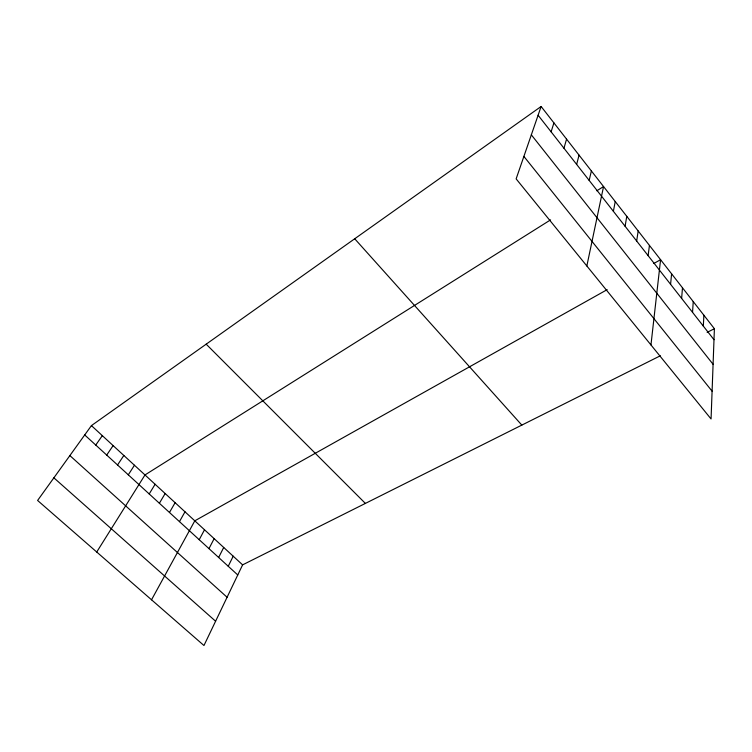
<?xml version="1.0" encoding="UTF-8"?>
<svg xmlns="http://www.w3.org/2000/svg" width="752" height="752" viewBox="0 0 752 752"><rect width="100%" height="100%" fill="white"/><g stroke="black" fill="none" stroke-linecap="round" stroke-linejoin="round"><path stroke-width="1.13" d="M714.4 328.718L711.063 418.977L516.135 178.873L541.12 106.483L714.4 328.718L707.134 332.356M703.327 326.105L703.881 315.229M692.545 312.343L693.241 301.58M681.632 298.412L682.478 287.781M670.587 284.322L671.602 273.822M650.959 344.942L660.585 259.694L653.779 263.51M648.111 255.633L649.446 245.406M636.671 241.035L638.175 230.958M625.1 226.258L626.773 216.332M613.388 211.312L615.23 201.527M586.842 265.964L603.555 186.552L596.806 190.801M589.164 180.395L591.382 170.939M576.643 164.415L579.049 155.119M563.962 148.229L566.566 139.111M551.113 131.835L553.923 122.896M660.369 355.762L242.605 564.865L203.961 645.517L37.6 500.465L91.424 425.613L541.12 106.483M228.241 566.256L233.195 556.198M218.644 557.486L223.711 547.465M208.971 548.631L214.151 538.658M199.214 539.71L204.516 529.775M151.528 599.805L194.796 520.826L607.174 289.642M179.465 521.634L185.001 511.802M169.463 512.488L175.122 502.703M159.377 503.257L165.158 493.528M149.206 493.951L155.109 484.269M96.726 552.015L144.986 474.944L550.567 219.875M128.291 474.822L134.458 465.244M117.547 464.98L123.836 455.468M106.699 455.063L113.129 445.598M95.748 445.052L102.328 435.652M53.871 477.83L215.598 621.218M69.87 455.58L227.085 597.257M84.713 434.947L237.764 574.97M91.424 425.613L242.605 564.865M206.18 344.172L365.378 503.408M354.709 238.769L521.832 425.106M523.89 156.425L712.088 391.181M531.335 134.834L713.084 364.288M538.103 115.225L713.996 339.716"/></g></svg>
